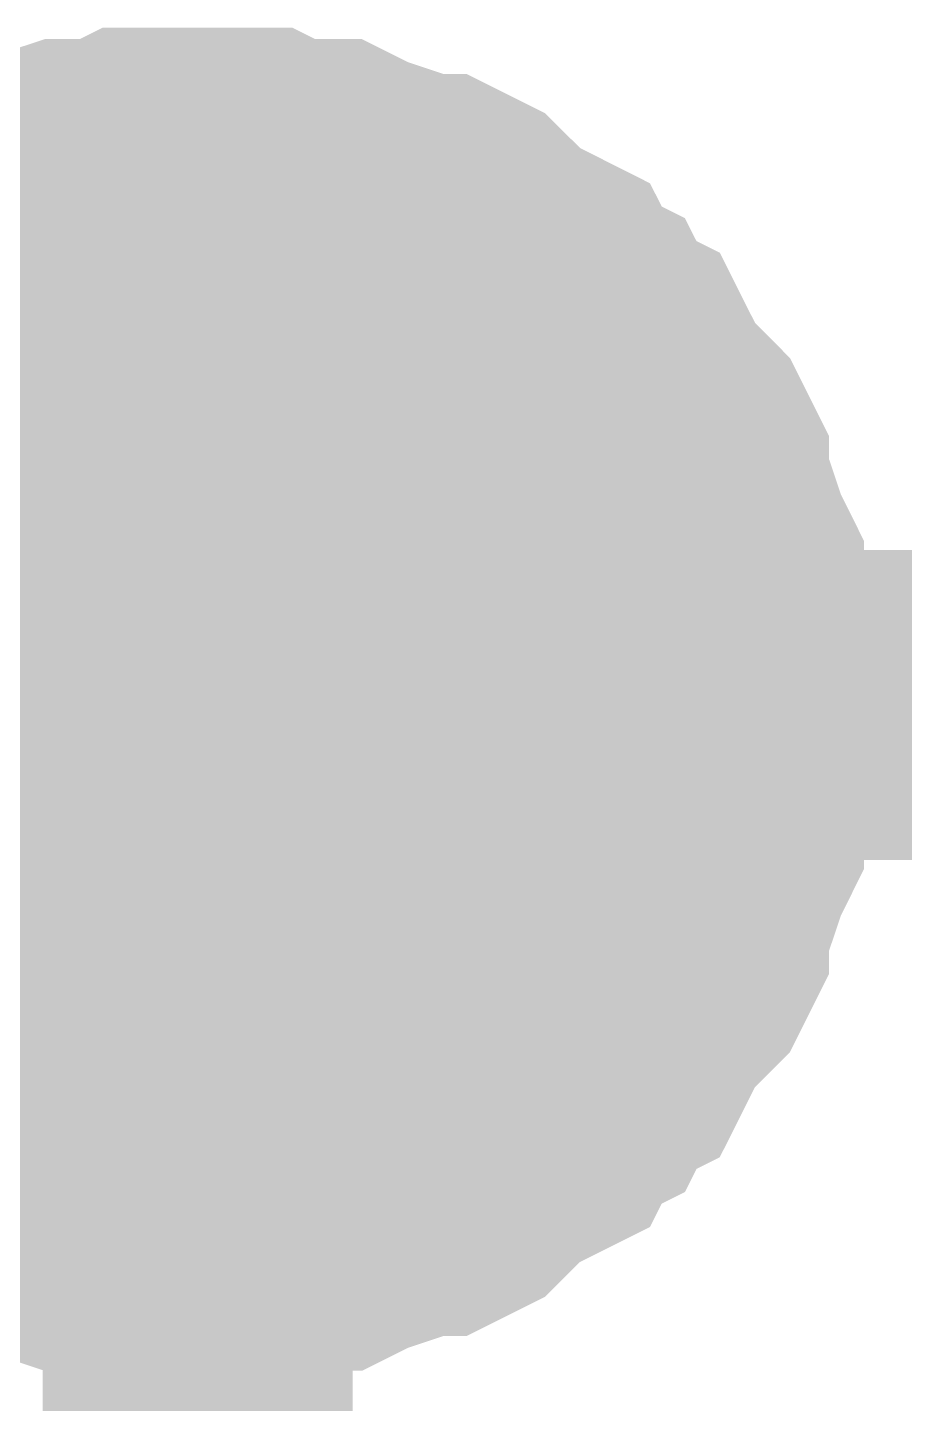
# Model space of a CAD drawing. Header units: inches. Extents: x 0 to 432, y 0 to 280.
# Drawn here: x 111.604 to 112.452, y 207.594 to 208.925 of the extents above; entities that cross this region are included whole.
import ezdxf

# ---------------------------------------------------------------- set-up
doc = ezdxf.new("R2010")
doc.units = ezdxf.units.IN
doc.layers.add('Sheet', color=255, linetype='Continuous')

msp = doc.modelspace()

# ---------------------------------------------------------------- linework, layer by layer
at = {"layer": 'Sheet'}
for points in [[(111.4428, 208.6628, 0.2997, 0.2997, 0), (111.4652, 208.6741, 0.2997, 0.2997, 0), (111.4765, 208.6853, 0.2997, 0.2997, 0), (111.4989, 208.7078, 0.2997, 0.2997, 0), (111.5214, 208.719, 0.2997, 0.2997, 0), (111.5438, 208.7302, 0.2997, 0.2997, 0), (111.5663, 208.7302, 0.2997, 0.2997, 0), (111.5888, 208.7414, 0.2997, 0.2997, 0), (111.6112, 208.7527, 0.2997, 0.2997, 0), (111.6449, 208.7639, 0.2997, 0.2997, 0), (111.6674, 208.7639, 0.2997, 0.2997, 0), (111.6898, 208.7639, 0.2997, 0.2997, 0), (111.7123, 208.7751, 0.2997, 0.2997, 0), (111.746, 208.7751, 0.2997, 0.2997, 0), (111.7685, 208.7751, 0.2997, 0.2997, 0)], [(111.4428, 208.6628, 0.2997, 0.2997, 0), (111.4652, 208.6741, 0.2997, 0.2997, 0), (111.4765, 208.6853, 0.2997, 0.2997, 0), (111.4989, 208.7078, 0.2997, 0.2997, 0), (111.5214, 208.719, 0.2997, 0.2997, 0), (111.5438, 208.7302, 0.2997, 0.2997, 0), (111.5663, 208.7302, 0.2997, 0.2997, 0), (111.5888, 208.7414, 0.2997, 0.2997, 0), (111.6112, 208.7527, 0.2997, 0.2997, 0), (111.6449, 208.7639, 0.2997, 0.2997, 0), (111.6674, 208.7639, 0.2997, 0.2997, 0), (111.6898, 208.7639, 0.2997, 0.2997, 0), (111.7123, 208.7751, 0.2997, 0.2997, 0), (111.746, 208.7751, 0.2997, 0.2997, 0), (111.7685, 208.7751, 0.2997, 0.2997, 0)], [(111.4428, 208.6628, 0.2997, 0.2997, 0), (111.4652, 208.6741, 0.2997, 0.2997, 0), (111.4765, 208.6853, 0.2997, 0.2997, 0), (111.4989, 208.7078, 0.2997, 0.2997, 0), (111.5214, 208.719, 0.2997, 0.2997, 0), (111.5438, 208.7302, 0.2997, 0.2997, 0), (111.5663, 208.7302, 0.2997, 0.2997, 0), (111.5888, 208.7414, 0.2997, 0.2997, 0), (111.6112, 208.7527, 0.2997, 0.2997, 0), (111.6449, 208.7639, 0.2997, 0.2997, 0), (111.6674, 208.7639, 0.2997, 0.2997, 0), (111.6898, 208.7639, 0.2997, 0.2997, 0), (111.7123, 208.7751, 0.2997, 0.2997, 0), (111.746, 208.7751, 0.2997, 0.2997, 0), (111.7685, 208.7751, 0.2997, 0.2997, 0)], [(111.4428, 208.6628, 0.2997, 0.2997, 0), (111.4652, 208.6741, 0.2997, 0.2997, 0), (111.4765, 208.6853, 0.2997, 0.2997, 0), (111.4989, 208.7078, 0.2997, 0.2997, 0), (111.5214, 208.719, 0.2997, 0.2997, 0), (111.5438, 208.7302, 0.2997, 0.2997, 0), (111.5663, 208.7302, 0.2997, 0.2997, 0), (111.5888, 208.7414, 0.2997, 0.2997, 0), (111.6112, 208.7527, 0.2997, 0.2997, 0), (111.6449, 208.7639, 0.2997, 0.2997, 0), (111.6674, 208.7639, 0.2997, 0.2997, 0), (111.6898, 208.7639, 0.2997, 0.2997, 0), (111.7123, 208.7751, 0.2997, 0.2997, 0), (111.746, 208.7751, 0.2997, 0.2997, 0), (111.7685, 208.7751, 0.2997, 0.2997, 0)], [(111.7685, 208.7751, 0.2997, 0.2997, 0), (111.7685, 208.7751, 0.2997, 0.2997, 0)], [(111.7685, 208.7751, 0.2997, 0.2997, 0), (111.7909, 208.7751, 0.2997, 0.2997, 0), (111.8246, 208.7751, 0.2997, 0.2997, 0), (111.8471, 208.7639, 0.2997, 0.2997, 0), (111.8695, 208.7639, 0.2997, 0.2997, 0), (111.892, 208.7639, 0.2997, 0.2997, 0), (111.9145, 208.7527, 0.2997, 0.2997, 0), (111.9481, 208.7414, 0.2997, 0.2997, 0), (111.9706, 208.7302, 0.2997, 0.2997, 0), (111.9931, 208.7302, 0.2997, 0.2997, 0), (112.0155, 208.719, 0.2997, 0.2997, 0), (112.0268, 208.7078, 0.2997, 0.2997, 0), (112.0492, 208.6853, 0.2997, 0.2997, 0), (112.0717, 208.6741, 0.2997, 0.2997, 0), (112.0941, 208.6628, 0.2997, 0.2997, 0), (112.1054, 208.6404, 0.2997, 0.2997, 0), (112.1278, 208.6291, 0.2997, 0.2997, 0), (112.1391, 208.6067, 0.2997, 0.2997, 0), (112.1615, 208.5955, 0.2997, 0.2997, 0), (112.1728, 208.573, 0.2997, 0.2997, 0), (112.184, 208.5505, 0.2997, 0.2997, 0), (112.2065, 208.5281, 0.2997, 0.2997, 0), (112.2177, 208.5168, 0.2997, 0.2997, 0), (112.2289, 208.4944, 0.2997, 0.2997, 0), (112.2289, 208.4719, 0.2997, 0.2997, 0), (112.2401, 208.4495, 0.2997, 0.2997, 0), (112.2514, 208.4158, 0.2997, 0.2997, 0), (112.2626, 208.3933, 0.2997, 0.2997, 0), (112.2626, 208.3709, 0.2997, 0.2997, 0), (112.2626, 208.3484, 0.2997, 0.2997, 0), (112.2738, 208.3259, 0.2997, 0.2997, 0), (112.2738, 208.2923, 0.2997, 0.2997, 0), (112.2738, 208.2698, 0.2997, 0.2997, 0)], [(111.7685, 208.7751, 0.2997, 0.2997, 0), (111.7685, 208.7751, 0.2997, 0.2997, 0)], [(111.7685, 208.7751, 0.2997, 0.2997, 0), (111.7909, 208.7751, 0.2997, 0.2997, 0), (111.8246, 208.7751, 0.2997, 0.2997, 0), (111.8471, 208.7639, 0.2997, 0.2997, 0), (111.8695, 208.7639, 0.2997, 0.2997, 0), (111.892, 208.7639, 0.2997, 0.2997, 0), (111.9145, 208.7527, 0.2997, 0.2997, 0), (111.9481, 208.7414, 0.2997, 0.2997, 0), (111.9706, 208.7302, 0.2997, 0.2997, 0), (111.9931, 208.7302, 0.2997, 0.2997, 0), (112.0155, 208.719, 0.2997, 0.2997, 0), (112.0268, 208.7078, 0.2997, 0.2997, 0), (112.0492, 208.6853, 0.2997, 0.2997, 0), (112.0717, 208.6741, 0.2997, 0.2997, 0), (112.0941, 208.6628, 0.2997, 0.2997, 0), (112.1054, 208.6404, 0.2997, 0.2997, 0), (112.1278, 208.6291, 0.2997, 0.2997, 0), (112.1391, 208.6067, 0.2997, 0.2997, 0), (112.1615, 208.5955, 0.2997, 0.2997, 0), (112.1728, 208.573, 0.2997, 0.2997, 0), (112.184, 208.5505, 0.2997, 0.2997, 0), (112.2065, 208.5281, 0.2997, 0.2997, 0), (112.2177, 208.5168, 0.2997, 0.2997, 0), (112.2289, 208.4944, 0.2997, 0.2997, 0), (112.2289, 208.4719, 0.2997, 0.2997, 0), (112.2401, 208.4495, 0.2997, 0.2997, 0), (112.2514, 208.4158, 0.2997, 0.2997, 0), (112.2626, 208.3933, 0.2997, 0.2997, 0), (112.2626, 208.3709, 0.2997, 0.2997, 0), (112.2626, 208.3484, 0.2997, 0.2997, 0), (112.2738, 208.3259, 0.2997, 0.2997, 0), (112.2738, 208.2923, 0.2997, 0.2997, 0), (112.2738, 208.2698, 0.2997, 0.2997, 0)], [(111.7685, 208.7751, 0.2997, 0.2997, 0), (111.7685, 208.7751, 0.2997, 0.2997, 0)], [(111.7685, 208.7751, 0.2997, 0.2997, 0), (111.7909, 208.7751, 0.2997, 0.2997, 0), (111.8246, 208.7751, 0.2997, 0.2997, 0), (111.8471, 208.7639, 0.2997, 0.2997, 0), (111.8695, 208.7639, 0.2997, 0.2997, 0), (111.892, 208.7639, 0.2997, 0.2997, 0), (111.9145, 208.7527, 0.2997, 0.2997, 0), (111.9481, 208.7414, 0.2997, 0.2997, 0), (111.9706, 208.7302, 0.2997, 0.2997, 0), (111.9931, 208.7302, 0.2997, 0.2997, 0), (112.0155, 208.719, 0.2997, 0.2997, 0), (112.0268, 208.7078, 0.2997, 0.2997, 0), (112.0492, 208.6853, 0.2997, 0.2997, 0), (112.0717, 208.6741, 0.2997, 0.2997, 0), (112.0941, 208.6628, 0.2997, 0.2997, 0), (112.1054, 208.6404, 0.2997, 0.2997, 0), (112.1278, 208.6291, 0.2997, 0.2997, 0), (112.1391, 208.6067, 0.2997, 0.2997, 0), (112.1615, 208.5955, 0.2997, 0.2997, 0), (112.1728, 208.573, 0.2997, 0.2997, 0), (112.184, 208.5505, 0.2997, 0.2997, 0), (112.2065, 208.5281, 0.2997, 0.2997, 0), (112.2177, 208.5168, 0.2997, 0.2997, 0), (112.2289, 208.4944, 0.2997, 0.2997, 0), (112.2289, 208.4719, 0.2997, 0.2997, 0), (112.2401, 208.4495, 0.2997, 0.2997, 0), (112.2514, 208.4158, 0.2997, 0.2997, 0), (112.2626, 208.3933, 0.2997, 0.2997, 0), (112.2626, 208.3709, 0.2997, 0.2997, 0), (112.2626, 208.3484, 0.2997, 0.2997, 0), (112.2738, 208.3259, 0.2997, 0.2997, 0), (112.2738, 208.2923, 0.2997, 0.2997, 0), (112.2738, 208.2698, 0.2997, 0.2997, 0)], [(111.7685, 208.7751, 0.2997, 0.2997, 0), (111.7685, 208.7751, 0.2997, 0.2997, 0)], [(111.7685, 208.7751, 0.2997, 0.2997, 0), (111.7909, 208.7751, 0.2997, 0.2997, 0), (111.8246, 208.7751, 0.2997, 0.2997, 0), (111.8471, 208.7639, 0.2997, 0.2997, 0), (111.8695, 208.7639, 0.2997, 0.2997, 0), (111.892, 208.7639, 0.2997, 0.2997, 0), (111.9145, 208.7527, 0.2997, 0.2997, 0), (111.9481, 208.7414, 0.2997, 0.2997, 0), (111.9706, 208.7302, 0.2997, 0.2997, 0), (111.9931, 208.7302, 0.2997, 0.2997, 0), (112.0155, 208.719, 0.2997, 0.2997, 0), (112.0268, 208.7078, 0.2997, 0.2997, 0), (112.0492, 208.6853, 0.2997, 0.2997, 0), (112.0717, 208.6741, 0.2997, 0.2997, 0), (112.0941, 208.6628, 0.2997, 0.2997, 0), (112.1054, 208.6404, 0.2997, 0.2997, 0), (112.1278, 208.6291, 0.2997, 0.2997, 0), (112.1391, 208.6067, 0.2997, 0.2997, 0), (112.1615, 208.5955, 0.2997, 0.2997, 0), (112.1728, 208.573, 0.2997, 0.2997, 0), (112.184, 208.5505, 0.2997, 0.2997, 0), (112.2065, 208.5281, 0.2997, 0.2997, 0), (112.2177, 208.5168, 0.2997, 0.2997, 0), (112.2289, 208.4944, 0.2997, 0.2997, 0), (112.2289, 208.4719, 0.2997, 0.2997, 0), (112.2401, 208.4495, 0.2997, 0.2997, 0), (112.2514, 208.4158, 0.2997, 0.2997, 0), (112.2626, 208.3933, 0.2997, 0.2997, 0), (112.2626, 208.3709, 0.2997, 0.2997, 0), (112.2626, 208.3484, 0.2997, 0.2997, 0), (112.2738, 208.3259, 0.2997, 0.2997, 0), (112.2738, 208.2923, 0.2997, 0.2997, 0), (112.2738, 208.2698, 0.2997, 0.2997, 0)], [(111.5438, 208.7302, 0.0991, 0.0991, 0), (111.5663, 208.7302, 0.0991, 0.0991, 0), (111.5888, 208.7414, 0.0991, 0.0991, 0), (111.6112, 208.7527, 0.0991, 0.0991, 0), (111.6449, 208.7639, 0.0991, 0.0991, 0), (111.6674, 208.7639, 0.0991, 0.0991, 0), (111.6898, 208.7639, 0.0991, 0.0991, 0), (111.7123, 208.7751, 0.0991, 0.0991, 0), (111.746, 208.7751, 0.0991, 0.0991, 0), (111.7685, 208.7751, 0.0991, 0.0991, 0)], [(111.5438, 208.7302, 0.0991, 0.0991, 0), (111.5663, 208.7302, 0.0991, 0.0991, 0), (111.5888, 208.7414, 0.0991, 0.0991, 0), (111.6112, 208.7527, 0.0991, 0.0991, 0), (111.6449, 208.7639, 0.0991, 0.0991, 0), (111.6674, 208.7639, 0.0991, 0.0991, 0), (111.6898, 208.7639, 0.0991, 0.0991, 0), (111.7123, 208.7751, 0.0991, 0.0991, 0), (111.746, 208.7751, 0.0991, 0.0991, 0), (111.7685, 208.7751, 0.0991, 0.0991, 0)], [(111.5438, 208.7302, 0.0991, 0.0991, 0), (111.5663, 208.7302, 0.0991, 0.0991, 0), (111.5888, 208.7414, 0.0991, 0.0991, 0), (111.6112, 208.7527, 0.0991, 0.0991, 0), (111.6449, 208.7639, 0.0991, 0.0991, 0), (111.6674, 208.7639, 0.0991, 0.0991, 0), (111.6898, 208.7639, 0.0991, 0.0991, 0), (111.7123, 208.7751, 0.0991, 0.0991, 0), (111.746, 208.7751, 0.0991, 0.0991, 0), (111.7685, 208.7751, 0.0991, 0.0991, 0)], [(111.5438, 208.7302, 0.0991, 0.0991, 0), (111.5663, 208.7302, 0.0991, 0.0991, 0), (111.5888, 208.7414, 0.0991, 0.0991, 0), (111.6112, 208.7527, 0.0991, 0.0991, 0), (111.6449, 208.7639, 0.0991, 0.0991, 0), (111.6674, 208.7639, 0.0991, 0.0991, 0), (111.6898, 208.7639, 0.0991, 0.0991, 0), (111.7123, 208.7751, 0.0991, 0.0991, 0), (111.746, 208.7751, 0.0991, 0.0991, 0), (111.7685, 208.7751, 0.0991, 0.0991, 0)], [(111.7685, 208.7751, 0.0991, 0.0991, 0), (111.7685, 208.7751, 0.0991, 0.0991, 0)], [(111.7685, 208.7751, 0.0991, 0.0991, 0), (111.7909, 208.7751, 0.0991, 0.0991, 0), (111.8246, 208.7751, 0.0991, 0.0991, 0), (111.8471, 208.7639, 0.0991, 0.0991, 0), (111.8695, 208.7639, 0.0991, 0.0991, 0), (111.892, 208.7639, 0.0991, 0.0991, 0), (111.9145, 208.7527, 0.0991, 0.0991, 0), (111.9481, 208.7414, 0.0991, 0.0991, 0), (111.9706, 208.7302, 0.0991, 0.0991, 0), (111.9931, 208.7302, 0.0991, 0.0991, 0), (112.0155, 208.719, 0.0991, 0.0991, 0), (112.0268, 208.7078, 0.0991, 0.0991, 0), (112.0492, 208.6853, 0.0991, 0.0991, 0), (112.0717, 208.6741, 0.0991, 0.0991, 0), (112.0941, 208.6628, 0.0991, 0.0991, 0), (112.1054, 208.6404, 0.0991, 0.0991, 0), (112.1278, 208.6291, 0.0991, 0.0991, 0), (112.1391, 208.6067, 0.0991, 0.0991, 0), (112.1615, 208.5955, 0.0991, 0.0991, 0), (112.1728, 208.573, 0.0991, 0.0991, 0), (112.184, 208.5505, 0.0991, 0.0991, 0), (112.2065, 208.5281, 0.0991, 0.0991, 0), (112.2177, 208.5168, 0.0991, 0.0991, 0), (112.2289, 208.4944, 0.0991, 0.0991, 0), (112.2289, 208.4719, 0.0991, 0.0991, 0), (112.2401, 208.4495, 0.0991, 0.0991, 0), (112.2514, 208.4158, 0.0991, 0.0991, 0), (112.2626, 208.3933, 0.0991, 0.0991, 0), (112.2626, 208.3709, 0.0991, 0.0991, 0), (112.2626, 208.3484, 0.0991, 0.0991, 0), (112.2738, 208.3259, 0.0991, 0.0991, 0), (112.2738, 208.2923, 0.0991, 0.0991, 0), (112.2738, 208.2698, 0.0991, 0.0991, 0)], [(111.7685, 208.7751, 0.0991, 0.0991, 0), (111.7685, 208.7751, 0.0991, 0.0991, 0)], [(111.7685, 208.7751, 0.0991, 0.0991, 0), (111.7909, 208.7751, 0.0991, 0.0991, 0), (111.8246, 208.7751, 0.0991, 0.0991, 0), (111.8471, 208.7639, 0.0991, 0.0991, 0), (111.8695, 208.7639, 0.0991, 0.0991, 0), (111.892, 208.7639, 0.0991, 0.0991, 0), (111.9145, 208.7527, 0.0991, 0.0991, 0), (111.9481, 208.7414, 0.0991, 0.0991, 0), (111.9706, 208.7302, 0.0991, 0.0991, 0), (111.9931, 208.7302, 0.0991, 0.0991, 0), (112.0155, 208.719, 0.0991, 0.0991, 0), (112.0268, 208.7078, 0.0991, 0.0991, 0), (112.0492, 208.6853, 0.0991, 0.0991, 0), (112.0717, 208.6741, 0.0991, 0.0991, 0), (112.0941, 208.6628, 0.0991, 0.0991, 0), (112.1054, 208.6404, 0.0991, 0.0991, 0), (112.1278, 208.6291, 0.0991, 0.0991, 0), (112.1391, 208.6067, 0.0991, 0.0991, 0), (112.1615, 208.5955, 0.0991, 0.0991, 0), (112.1728, 208.573, 0.0991, 0.0991, 0), (112.184, 208.5505, 0.0991, 0.0991, 0), (112.2065, 208.5281, 0.0991, 0.0991, 0), (112.2177, 208.5168, 0.0991, 0.0991, 0), (112.2289, 208.4944, 0.0991, 0.0991, 0), (112.2289, 208.4719, 0.0991, 0.0991, 0), (112.2401, 208.4495, 0.0991, 0.0991, 0), (112.2514, 208.4158, 0.0991, 0.0991, 0), (112.2626, 208.3933, 0.0991, 0.0991, 0), (112.2626, 208.3709, 0.0991, 0.0991, 0), (112.2626, 208.3484, 0.0991, 0.0991, 0), (112.2738, 208.3259, 0.0991, 0.0991, 0), (112.2738, 208.2923, 0.0991, 0.0991, 0), (112.2738, 208.2698, 0.0991, 0.0991, 0)], [(111.7685, 208.7751, 0.0991, 0.0991, 0), (111.7685, 208.7751, 0.0991, 0.0991, 0)], [(111.7685, 208.7751, 0.0991, 0.0991, 0), (111.7909, 208.7751, 0.0991, 0.0991, 0), (111.8246, 208.7751, 0.0991, 0.0991, 0), (111.8471, 208.7639, 0.0991, 0.0991, 0), (111.8695, 208.7639, 0.0991, 0.0991, 0), (111.892, 208.7639, 0.0991, 0.0991, 0), (111.9145, 208.7527, 0.0991, 0.0991, 0), (111.9481, 208.7414, 0.0991, 0.0991, 0), (111.9706, 208.7302, 0.0991, 0.0991, 0), (111.9931, 208.7302, 0.0991, 0.0991, 0), (112.0155, 208.719, 0.0991, 0.0991, 0), (112.0268, 208.7078, 0.0991, 0.0991, 0), (112.0492, 208.6853, 0.0991, 0.0991, 0), (112.0717, 208.6741, 0.0991, 0.0991, 0), (112.0941, 208.6628, 0.0991, 0.0991, 0), (112.1054, 208.6404, 0.0991, 0.0991, 0), (112.1278, 208.6291, 0.0991, 0.0991, 0), (112.1391, 208.6067, 0.0991, 0.0991, 0), (112.1615, 208.5955, 0.0991, 0.0991, 0), (112.1728, 208.573, 0.0991, 0.0991, 0), (112.184, 208.5505, 0.0991, 0.0991, 0), (112.2065, 208.5281, 0.0991, 0.0991, 0), (112.2177, 208.5168, 0.0991, 0.0991, 0), (112.2289, 208.4944, 0.0991, 0.0991, 0), (112.2289, 208.4719, 0.0991, 0.0991, 0), (112.2401, 208.4495, 0.0991, 0.0991, 0), (112.2514, 208.4158, 0.0991, 0.0991, 0), (112.2626, 208.3933, 0.0991, 0.0991, 0), (112.2626, 208.3709, 0.0991, 0.0991, 0), (112.2626, 208.3484, 0.0991, 0.0991, 0), (112.2738, 208.3259, 0.0991, 0.0991, 0), (112.2738, 208.2923, 0.0991, 0.0991, 0), (112.2738, 208.2698, 0.0991, 0.0991, 0)], [(111.7685, 208.7751, 0.0991, 0.0991, 0), (111.7685, 208.7751, 0.0991, 0.0991, 0)], [(111.7685, 208.7751, 0.0991, 0.0991, 0), (111.7909, 208.7751, 0.0991, 0.0991, 0), (111.8246, 208.7751, 0.0991, 0.0991, 0), (111.8471, 208.7639, 0.0991, 0.0991, 0), (111.8695, 208.7639, 0.0991, 0.0991, 0), (111.892, 208.7639, 0.0991, 0.0991, 0), (111.9145, 208.7527, 0.0991, 0.0991, 0), (111.9481, 208.7414, 0.0991, 0.0991, 0), (111.9706, 208.7302, 0.0991, 0.0991, 0), (111.9931, 208.7302, 0.0991, 0.0991, 0), (112.0155, 208.719, 0.0991, 0.0991, 0), (112.0268, 208.7078, 0.0991, 0.0991, 0), (112.0492, 208.6853, 0.0991, 0.0991, 0), (112.0717, 208.6741, 0.0991, 0.0991, 0), (112.0941, 208.6628, 0.0991, 0.0991, 0), (112.1054, 208.6404, 0.0991, 0.0991, 0), (112.1278, 208.6291, 0.0991, 0.0991, 0), (112.1391, 208.6067, 0.0991, 0.0991, 0), (112.1615, 208.5955, 0.0991, 0.0991, 0), (112.1728, 208.573, 0.0991, 0.0991, 0), (112.184, 208.5505, 0.0991, 0.0991, 0), (112.2065, 208.5281, 0.0991, 0.0991, 0), (112.2177, 208.5168, 0.0991, 0.0991, 0), (112.2289, 208.4944, 0.0991, 0.0991, 0), (112.2289, 208.4719, 0.0991, 0.0991, 0), (112.2401, 208.4495, 0.0991, 0.0991, 0), (112.2514, 208.4158, 0.0991, 0.0991, 0), (112.2626, 208.3933, 0.0991, 0.0991, 0), (112.2626, 208.3709, 0.0991, 0.0991, 0), (112.2626, 208.3484, 0.0991, 0.0991, 0), (112.2738, 208.3259, 0.0991, 0.0991, 0), (112.2738, 208.2923, 0.0991, 0.0991, 0), (112.2738, 208.2698, 0.0991, 0.0991, 0)], [(96.5283, 208.2698, 0.2997, 0.2997, 0), (111.7685, 208.2698, 0.2997, 0.2997, 0), (154.9507, 208.2698, 0.2997, 0.2997, 0), (167.6415, 208.2698, 0.2997, 0.2997, 0), (248.9296, 208.2698, 0.2997, 0.2997, 0), (297.1882, 208.2698, 0.2997, 0.2997, 0), (297.1882, 193.0308, 0.2997, 0.2997, 0)], [(111.7685, 175.2539, 0.2997, 0.2997, 0), (111.7685, 208.2698, 0.2997, 0.2997, 0)], [(112.2738, 208.2698, 0.2997, 0.2997, 0), (112.2738, 208.2473, 0.2997, 0.2997, 0), (112.2738, 208.2136, 0.2997, 0.2997, 0), (112.2626, 208.1912, 0.2997, 0.2997, 0), (112.2626, 208.1687, 0.2997, 0.2997, 0), (112.2626, 208.1463, 0.2997, 0.2997, 0), (112.2514, 208.1238, 0.2997, 0.2997, 0), (112.2401, 208.0901, 0.2997, 0.2997, 0), (112.2289, 208.0677, 0.2997, 0.2997, 0), (112.2289, 208.0452, 0.2997, 0.2997, 0), (112.2177, 208.0227, 0.2997, 0.2997, 0), (112.2065, 208.0115, 0.2997, 0.2997, 0), (112.184, 207.989, 0.2997, 0.2997, 0), (112.1728, 207.9666, 0.2997, 0.2997, 0), (112.1615, 207.9441, 0.2997, 0.2997, 0), (112.1391, 207.9329, 0.2997, 0.2997, 0), (112.1278, 207.9104, 0.2997, 0.2997, 0), (112.1054, 207.8992, 0.2997, 0.2997, 0), (112.0941, 207.8767, 0.2997, 0.2997, 0), (112.0717, 207.8655, 0.2997, 0.2997, 0), (112.0492, 207.8543, 0.2997, 0.2997, 0), (112.0268, 207.8318, 0.2997, 0.2997, 0), (112.0155, 207.8206, 0.2997, 0.2997, 0), (111.9931, 207.8094, 0.2997, 0.2997, 0), (111.9706, 207.8094, 0.2997, 0.2997, 0), (111.9481, 207.7981, 0.2997, 0.2997, 0), (111.9145, 207.7869, 0.2997, 0.2997, 0), (111.892, 207.7757, 0.2997, 0.2997, 0), (111.8695, 207.7757, 0.2997, 0.2997, 0), (111.8471, 207.7757, 0.2997, 0.2997, 0), (111.8246, 207.7644, 0.2997, 0.2997, 0), (111.7909, 207.7644, 0.2997, 0.2997, 0), (111.7685, 207.7644, 0.2997, 0.2997, 0)], [(112.2738, 208.2698, 0.2997, 0.2997, 0), (112.2738, 208.2473, 0.2997, 0.2997, 0), (112.2738, 208.2136, 0.2997, 0.2997, 0), (112.2626, 208.1912, 0.2997, 0.2997, 0), (112.2626, 208.1687, 0.2997, 0.2997, 0), (112.2626, 208.1463, 0.2997, 0.2997, 0), (112.2514, 208.1238, 0.2997, 0.2997, 0), (112.2401, 208.0901, 0.2997, 0.2997, 0), (112.2289, 208.0677, 0.2997, 0.2997, 0), (112.2289, 208.0452, 0.2997, 0.2997, 0), (112.2177, 208.0227, 0.2997, 0.2997, 0), (112.2065, 208.0115, 0.2997, 0.2997, 0), (112.184, 207.989, 0.2997, 0.2997, 0), (112.1728, 207.9666, 0.2997, 0.2997, 0), (112.1615, 207.9441, 0.2997, 0.2997, 0), (112.1391, 207.9329, 0.2997, 0.2997, 0), (112.1278, 207.9104, 0.2997, 0.2997, 0), (112.1054, 207.8992, 0.2997, 0.2997, 0), (112.0941, 207.8767, 0.2997, 0.2997, 0), (112.0717, 207.8655, 0.2997, 0.2997, 0), (112.0492, 207.8543, 0.2997, 0.2997, 0), (112.0268, 207.8318, 0.2997, 0.2997, 0), (112.0155, 207.8206, 0.2997, 0.2997, 0), (111.9931, 207.8094, 0.2997, 0.2997, 0), (111.9706, 207.8094, 0.2997, 0.2997, 0), (111.9481, 207.7981, 0.2997, 0.2997, 0), (111.9145, 207.7869, 0.2997, 0.2997, 0), (111.892, 207.7757, 0.2997, 0.2997, 0), (111.8695, 207.7757, 0.2997, 0.2997, 0), (111.8471, 207.7757, 0.2997, 0.2997, 0), (111.8246, 207.7644, 0.2997, 0.2997, 0), (111.7909, 207.7644, 0.2997, 0.2997, 0), (111.7685, 207.7644, 0.2997, 0.2997, 0)], [(112.2738, 208.2698, 0.2997, 0.2997, 0), (112.2738, 208.2473, 0.2997, 0.2997, 0), (112.2738, 208.2136, 0.2997, 0.2997, 0), (112.2626, 208.1912, 0.2997, 0.2997, 0), (112.2626, 208.1687, 0.2997, 0.2997, 0), (112.2626, 208.1463, 0.2997, 0.2997, 0), (112.2514, 208.1238, 0.2997, 0.2997, 0), (112.2401, 208.0901, 0.2997, 0.2997, 0), (112.2289, 208.0677, 0.2997, 0.2997, 0), (112.2289, 208.0452, 0.2997, 0.2997, 0), (112.2177, 208.0227, 0.2997, 0.2997, 0), (112.2065, 208.0115, 0.2997, 0.2997, 0), (112.184, 207.989, 0.2997, 0.2997, 0), (112.1728, 207.9666, 0.2997, 0.2997, 0), (112.1615, 207.9441, 0.2997, 0.2997, 0), (112.1391, 207.9329, 0.2997, 0.2997, 0), (112.1278, 207.9104, 0.2997, 0.2997, 0), (112.1054, 207.8992, 0.2997, 0.2997, 0), (112.0941, 207.8767, 0.2997, 0.2997, 0), (112.0717, 207.8655, 0.2997, 0.2997, 0), (112.0492, 207.8543, 0.2997, 0.2997, 0), (112.0268, 207.8318, 0.2997, 0.2997, 0), (112.0155, 207.8206, 0.2997, 0.2997, 0), (111.9931, 207.8094, 0.2997, 0.2997, 0), (111.9706, 207.8094, 0.2997, 0.2997, 0), (111.9481, 207.7981, 0.2997, 0.2997, 0), (111.9145, 207.7869, 0.2997, 0.2997, 0), (111.892, 207.7757, 0.2997, 0.2997, 0), (111.8695, 207.7757, 0.2997, 0.2997, 0), (111.8471, 207.7757, 0.2997, 0.2997, 0), (111.8246, 207.7644, 0.2997, 0.2997, 0), (111.7909, 207.7644, 0.2997, 0.2997, 0), (111.7685, 207.7644, 0.2997, 0.2997, 0)], [(112.2738, 208.2698, 0.2997, 0.2997, 0), (112.2738, 208.2473, 0.2997, 0.2997, 0), (112.2738, 208.2136, 0.2997, 0.2997, 0), (112.2626, 208.1912, 0.2997, 0.2997, 0), (112.2626, 208.1687, 0.2997, 0.2997, 0), (112.2626, 208.1463, 0.2997, 0.2997, 0), (112.2514, 208.1238, 0.2997, 0.2997, 0), (112.2401, 208.0901, 0.2997, 0.2997, 0), (112.2289, 208.0677, 0.2997, 0.2997, 0), (112.2289, 208.0452, 0.2997, 0.2997, 0), (112.2177, 208.0227, 0.2997, 0.2997, 0), (112.2065, 208.0115, 0.2997, 0.2997, 0), (112.184, 207.989, 0.2997, 0.2997, 0), (112.1728, 207.9666, 0.2997, 0.2997, 0), (112.1615, 207.9441, 0.2997, 0.2997, 0), (112.1391, 207.9329, 0.2997, 0.2997, 0), (112.1278, 207.9104, 0.2997, 0.2997, 0), (112.1054, 207.8992, 0.2997, 0.2997, 0), (112.0941, 207.8767, 0.2997, 0.2997, 0), (112.0717, 207.8655, 0.2997, 0.2997, 0), (112.0492, 207.8543, 0.2997, 0.2997, 0), (112.0268, 207.8318, 0.2997, 0.2997, 0), (112.0155, 207.8206, 0.2997, 0.2997, 0), (111.9931, 207.8094, 0.2997, 0.2997, 0), (111.9706, 207.8094, 0.2997, 0.2997, 0), (111.9481, 207.7981, 0.2997, 0.2997, 0), (111.9145, 207.7869, 0.2997, 0.2997, 0), (111.892, 207.7757, 0.2997, 0.2997, 0), (111.8695, 207.7757, 0.2997, 0.2997, 0), (111.8471, 207.7757, 0.2997, 0.2997, 0), (111.8246, 207.7644, 0.2997, 0.2997, 0), (111.7909, 207.7644, 0.2997, 0.2997, 0), (111.7685, 207.7644, 0.2997, 0.2997, 0)], [(112.2738, 208.2698, 0.2997, 0.2997, 0), (112.2738, 208.2698, 0.2997, 0.2997, 0), (112.2738, 208.2698, 0.2997, 0.2997, 0), (112.2738, 208.2698, 0.2997, 0.2997, 0), (112.2738, 208.2698, 0.2997, 0.2997, 0), (112.2738, 208.2698, 0.2997, 0.2997, 0), (112.2738, 208.2698, 0.2997, 0.2997, 0), (112.2738, 208.2698, 0.2997, 0.2997, 0), (112.2738, 208.2698, 0.2997, 0.2997, 0), (112.2738, 208.2698, 0.2997, 0.2997, 0), (112.2738, 208.2698, 0.2997, 0.2997, 0), (112.2738, 208.2698, 0.2997, 0.2997, 0), (112.2738, 208.2698, 0.2997, 0.2997, 0), (112.2738, 208.2698, 0.2997, 0.2997, 0), (112.2738, 208.2698, 0.2997, 0.2997, 0), (112.2738, 208.2698, 0.2997, 0.2997, 0), (112.2738, 208.2698, 0.2997, 0.2997, 0), (112.2738, 208.2698, 0.2997, 0.2997, 0), (112.2738, 208.2698, 0.2997, 0.2997, 0), (112.2738, 208.2698, 0.2997, 0.2997, 0), (112.2738, 208.2698, 0.2997, 0.2997, 0), (112.2738, 208.2698, 0.2997, 0.2997, 0), (112.2738, 208.2698, 0.2997, 0.2997, 0), (112.2738, 208.2698, 0.2997, 0.2997, 0), (112.2738, 208.2698, 0.2997, 0.2997, 0), (112.2738, 208.2698, 0.2997, 0.2997, 0), (112.2738, 208.2698, 0.2997, 0.2997, 0), (112.2738, 208.2698, 0.2997, 0.2997, 0), (112.2738, 208.2698, 0.2997, 0.2997, 0), (112.2738, 208.2698, 0.2997, 0.2997, 0), (112.2738, 208.2698, 0.2997, 0.2997, 0), (112.2738, 208.2698, 0.2997, 0.2997, 0), (112.2738, 208.2698, 0.2997, 0.2997, 0)], [(112.2738, 208.2698, 0.2997, 0.2997, 0), (112.2738, 208.2698, 0.2997, 0.2997, 0)], [(112.2738, 208.2698, 0.2997, 0.2997, 0), (112.2738, 208.2698, 0.2997, 0.2997, 0), (112.2738, 208.2698, 0.2997, 0.2997, 0), (112.2738, 208.2698, 0.2997, 0.2997, 0), (112.2738, 208.2698, 0.2997, 0.2997, 0), (112.2738, 208.2698, 0.2997, 0.2997, 0), (112.2738, 208.2698, 0.2997, 0.2997, 0), (112.2738, 208.2698, 0.2997, 0.2997, 0), (112.2738, 208.2698, 0.2997, 0.2997, 0), (112.2738, 208.2698, 0.2997, 0.2997, 0), (112.2738, 208.2698, 0.2997, 0.2997, 0), (112.2738, 208.2698, 0.2997, 0.2997, 0), (112.2738, 208.2698, 0.2997, 0.2997, 0), (112.2738, 208.2698, 0.2997, 0.2997, 0), (112.2738, 208.2698, 0.2997, 0.2997, 0), (112.2738, 208.2698, 0.2997, 0.2997, 0), (112.2738, 208.2698, 0.2997, 0.2997, 0), (112.2738, 208.2698, 0.2997, 0.2997, 0), (112.2738, 208.2698, 0.2997, 0.2997, 0), (112.2738, 208.2698, 0.2997, 0.2997, 0), (112.2738, 208.2698, 0.2997, 0.2997, 0), (112.2738, 208.2698, 0.2997, 0.2997, 0), (112.2738, 208.2698, 0.2997, 0.2997, 0), (112.2738, 208.2698, 0.2997, 0.2997, 0), (112.2738, 208.2698, 0.2997, 0.2997, 0), (112.2738, 208.2698, 0.2997, 0.2997, 0), (112.2738, 208.2698, 0.2997, 0.2997, 0), (112.2738, 208.2698, 0.2997, 0.2997, 0), (112.2738, 208.2698, 0.2997, 0.2997, 0), (112.2738, 208.2698, 0.2997, 0.2997, 0), (112.2738, 208.2698, 0.2997, 0.2997, 0), (112.2738, 208.2698, 0.2997, 0.2997, 0), (112.2738, 208.2698, 0.2997, 0.2997, 0)], [(112.2738, 208.2698, 0.2997, 0.2997, 0), (112.2738, 208.2698, 0.2997, 0.2997, 0)], [(112.2738, 208.2698, 0.2997, 0.2997, 0), (112.2738, 208.2698, 0.2997, 0.2997, 0), (112.2738, 208.2698, 0.2997, 0.2997, 0), (112.2738, 208.2698, 0.2997, 0.2997, 0), (112.2738, 208.2698, 0.2997, 0.2997, 0), (112.2738, 208.2698, 0.2997, 0.2997, 0), (112.2738, 208.2698, 0.2997, 0.2997, 0), (112.2738, 208.2698, 0.2997, 0.2997, 0), (112.2738, 208.2698, 0.2997, 0.2997, 0), (112.2738, 208.2698, 0.2997, 0.2997, 0), (112.2738, 208.2698, 0.2997, 0.2997, 0), (112.2738, 208.2698, 0.2997, 0.2997, 0), (112.2738, 208.2698, 0.2997, 0.2997, 0), (112.2738, 208.2698, 0.2997, 0.2997, 0), (112.2738, 208.2698, 0.2997, 0.2997, 0), (112.2738, 208.2698, 0.2997, 0.2997, 0), (112.2738, 208.2698, 0.2997, 0.2997, 0), (112.2738, 208.2698, 0.2997, 0.2997, 0), (112.2738, 208.2698, 0.2997, 0.2997, 0), (112.2738, 208.2698, 0.2997, 0.2997, 0), (112.2738, 208.2698, 0.2997, 0.2997, 0), (112.2738, 208.2698, 0.2997, 0.2997, 0), (112.2738, 208.2698, 0.2997, 0.2997, 0), (112.2738, 208.2698, 0.2997, 0.2997, 0), (112.2738, 208.2698, 0.2997, 0.2997, 0), (112.2738, 208.2698, 0.2997, 0.2997, 0), (112.2738, 208.2698, 0.2997, 0.2997, 0), (112.2738, 208.2698, 0.2997, 0.2997, 0), (112.2738, 208.2698, 0.2997, 0.2997, 0), (112.2738, 208.2698, 0.2997, 0.2997, 0), (112.2738, 208.2698, 0.2997, 0.2997, 0), (112.2738, 208.2698, 0.2997, 0.2997, 0), (112.2738, 208.2698, 0.2997, 0.2997, 0)], [(112.2738, 208.2698, 0.2997, 0.2997, 0), (112.2738, 208.2698, 0.2997, 0.2997, 0)], [(112.2738, 208.2698, 0.2997, 0.2997, 0), (112.2738, 208.2698, 0.2997, 0.2997, 0), (112.2738, 208.2698, 0.2997, 0.2997, 0), (112.2738, 208.2698, 0.2997, 0.2997, 0), (112.2738, 208.2698, 0.2997, 0.2997, 0), (112.2738, 208.2698, 0.2997, 0.2997, 0), (112.2738, 208.2698, 0.2997, 0.2997, 0), (112.2738, 208.2698, 0.2997, 0.2997, 0), (112.2738, 208.2698, 0.2997, 0.2997, 0), (112.2738, 208.2698, 0.2997, 0.2997, 0), (112.2738, 208.2698, 0.2997, 0.2997, 0), (112.2738, 208.2698, 0.2997, 0.2997, 0), (112.2738, 208.2698, 0.2997, 0.2997, 0), (112.2738, 208.2698, 0.2997, 0.2997, 0), (112.2738, 208.2698, 0.2997, 0.2997, 0), (112.2738, 208.2698, 0.2997, 0.2997, 0), (112.2738, 208.2698, 0.2997, 0.2997, 0), (112.2738, 208.2698, 0.2997, 0.2997, 0), (112.2738, 208.2698, 0.2997, 0.2997, 0), (112.2738, 208.2698, 0.2997, 0.2997, 0), (112.2738, 208.2698, 0.2997, 0.2997, 0), (112.2738, 208.2698, 0.2997, 0.2997, 0), (112.2738, 208.2698, 0.2997, 0.2997, 0), (112.2738, 208.2698, 0.2997, 0.2997, 0), (112.2738, 208.2698, 0.2997, 0.2997, 0), (112.2738, 208.2698, 0.2997, 0.2997, 0), (112.2738, 208.2698, 0.2997, 0.2997, 0), (112.2738, 208.2698, 0.2997, 0.2997, 0), (112.2738, 208.2698, 0.2997, 0.2997, 0), (112.2738, 208.2698, 0.2997, 0.2997, 0), (112.2738, 208.2698, 0.2997, 0.2997, 0), (112.2738, 208.2698, 0.2997, 0.2997, 0), (112.2738, 208.2698, 0.2997, 0.2997, 0)], [(112.2738, 208.2698, 0.2997, 0.2997, 0), (112.2738, 208.2698, 0.2997, 0.2997, 0)], [(112.2738, 208.2698, 0.0991, 0.0991, 0), (112.2738, 208.2473, 0.0991, 0.0991, 0), (112.2738, 208.2136, 0.0991, 0.0991, 0), (112.2626, 208.1912, 0.0991, 0.0991, 0), (112.2626, 208.1687, 0.0991, 0.0991, 0), (112.2626, 208.1463, 0.0991, 0.0991, 0), (112.2514, 208.1238, 0.0991, 0.0991, 0), (112.2401, 208.0901, 0.0991, 0.0991, 0), (112.2289, 208.0677, 0.0991, 0.0991, 0), (112.2289, 208.0452, 0.0991, 0.0991, 0), (112.2177, 208.0227, 0.0991, 0.0991, 0), (112.2065, 208.0115, 0.0991, 0.0991, 0), (112.184, 207.989, 0.0991, 0.0991, 0), (112.1728, 207.9666, 0.0991, 0.0991, 0), (112.1615, 207.9441, 0.0991, 0.0991, 0), (112.1391, 207.9329, 0.0991, 0.0991, 0), (112.1278, 207.9104, 0.0991, 0.0991, 0), (112.1054, 207.8992, 0.0991, 0.0991, 0), (112.0941, 207.8767, 0.0991, 0.0991, 0), (112.0717, 207.8655, 0.0991, 0.0991, 0), (112.0492, 207.8543, 0.0991, 0.0991, 0), (112.0268, 207.8318, 0.0991, 0.0991, 0), (112.0155, 207.8206, 0.0991, 0.0991, 0), (111.9931, 207.8094, 0.0991, 0.0991, 0), (111.9706, 207.8094, 0.0991, 0.0991, 0), (111.9481, 207.7981, 0.0991, 0.0991, 0), (111.9145, 207.7869, 0.0991, 0.0991, 0), (111.892, 207.7757, 0.0991, 0.0991, 0), (111.8695, 207.7757, 0.0991, 0.0991, 0), (111.8471, 207.7757, 0.0991, 0.0991, 0), (111.8246, 207.7644, 0.0991, 0.0991, 0), (111.7909, 207.7644, 0.0991, 0.0991, 0), (111.7685, 207.7644, 0.0991, 0.0991, 0)], [(112.2738, 208.2698, 0.0991, 0.0991, 0), (112.2738, 208.2473, 0.0991, 0.0991, 0), (112.2738, 208.2136, 0.0991, 0.0991, 0), (112.2626, 208.1912, 0.0991, 0.0991, 0), (112.2626, 208.1687, 0.0991, 0.0991, 0), (112.2626, 208.1463, 0.0991, 0.0991, 0), (112.2514, 208.1238, 0.0991, 0.0991, 0), (112.2401, 208.0901, 0.0991, 0.0991, 0), (112.2289, 208.0677, 0.0991, 0.0991, 0), (112.2289, 208.0452, 0.0991, 0.0991, 0), (112.2177, 208.0227, 0.0991, 0.0991, 0), (112.2065, 208.0115, 0.0991, 0.0991, 0), (112.184, 207.989, 0.0991, 0.0991, 0), (112.1728, 207.9666, 0.0991, 0.0991, 0), (112.1615, 207.9441, 0.0991, 0.0991, 0), (112.1391, 207.9329, 0.0991, 0.0991, 0), (112.1278, 207.9104, 0.0991, 0.0991, 0), (112.1054, 207.8992, 0.0991, 0.0991, 0), (112.0941, 207.8767, 0.0991, 0.0991, 0), (112.0717, 207.8655, 0.0991, 0.0991, 0), (112.0492, 207.8543, 0.0991, 0.0991, 0), (112.0268, 207.8318, 0.0991, 0.0991, 0), (112.0155, 207.8206, 0.0991, 0.0991, 0), (111.9931, 207.8094, 0.0991, 0.0991, 0), (111.9706, 207.8094, 0.0991, 0.0991, 0), (111.9481, 207.7981, 0.0991, 0.0991, 0), (111.9145, 207.7869, 0.0991, 0.0991, 0), (111.892, 207.7757, 0.0991, 0.0991, 0), (111.8695, 207.7757, 0.0991, 0.0991, 0), (111.8471, 207.7757, 0.0991, 0.0991, 0), (111.8246, 207.7644, 0.0991, 0.0991, 0), (111.7909, 207.7644, 0.0991, 0.0991, 0), (111.7685, 207.7644, 0.0991, 0.0991, 0)], [(112.2738, 208.2698, 0.0991, 0.0991, 0), (112.2738, 208.2473, 0.0991, 0.0991, 0), (112.2738, 208.2136, 0.0991, 0.0991, 0), (112.2626, 208.1912, 0.0991, 0.0991, 0), (112.2626, 208.1687, 0.0991, 0.0991, 0), (112.2626, 208.1463, 0.0991, 0.0991, 0), (112.2514, 208.1238, 0.0991, 0.0991, 0), (112.2401, 208.0901, 0.0991, 0.0991, 0), (112.2289, 208.0677, 0.0991, 0.0991, 0), (112.2289, 208.0452, 0.0991, 0.0991, 0), (112.2177, 208.0227, 0.0991, 0.0991, 0), (112.2065, 208.0115, 0.0991, 0.0991, 0), (112.184, 207.989, 0.0991, 0.0991, 0), (112.1728, 207.9666, 0.0991, 0.0991, 0), (112.1615, 207.9441, 0.0991, 0.0991, 0), (112.1391, 207.9329, 0.0991, 0.0991, 0), (112.1278, 207.9104, 0.0991, 0.0991, 0), (112.1054, 207.8992, 0.0991, 0.0991, 0), (112.0941, 207.8767, 0.0991, 0.0991, 0), (112.0717, 207.8655, 0.0991, 0.0991, 0), (112.0492, 207.8543, 0.0991, 0.0991, 0), (112.0268, 207.8318, 0.0991, 0.0991, 0), (112.0155, 207.8206, 0.0991, 0.0991, 0), (111.9931, 207.8094, 0.0991, 0.0991, 0), (111.9706, 207.8094, 0.0991, 0.0991, 0), (111.9481, 207.7981, 0.0991, 0.0991, 0), (111.9145, 207.7869, 0.0991, 0.0991, 0), (111.892, 207.7757, 0.0991, 0.0991, 0), (111.8695, 207.7757, 0.0991, 0.0991, 0), (111.8471, 207.7757, 0.0991, 0.0991, 0), (111.8246, 207.7644, 0.0991, 0.0991, 0), (111.7909, 207.7644, 0.0991, 0.0991, 0), (111.7685, 207.7644, 0.0991, 0.0991, 0)], [(112.2738, 208.2698, 0.0991, 0.0991, 0), (112.2738, 208.2473, 0.0991, 0.0991, 0), (112.2738, 208.2136, 0.0991, 0.0991, 0), (112.2626, 208.1912, 0.0991, 0.0991, 0), (112.2626, 208.1687, 0.0991, 0.0991, 0), (112.2626, 208.1463, 0.0991, 0.0991, 0), (112.2514, 208.1238, 0.0991, 0.0991, 0), (112.2401, 208.0901, 0.0991, 0.0991, 0), (112.2289, 208.0677, 0.0991, 0.0991, 0), (112.2289, 208.0452, 0.0991, 0.0991, 0), (112.2177, 208.0227, 0.0991, 0.0991, 0), (112.2065, 208.0115, 0.0991, 0.0991, 0), (112.184, 207.989, 0.0991, 0.0991, 0), (112.1728, 207.9666, 0.0991, 0.0991, 0), (112.1615, 207.9441, 0.0991, 0.0991, 0), (112.1391, 207.9329, 0.0991, 0.0991, 0), (112.1278, 207.9104, 0.0991, 0.0991, 0), (112.1054, 207.8992, 0.0991, 0.0991, 0), (112.0941, 207.8767, 0.0991, 0.0991, 0), (112.0717, 207.8655, 0.0991, 0.0991, 0), (112.0492, 207.8543, 0.0991, 0.0991, 0), (112.0268, 207.8318, 0.0991, 0.0991, 0), (112.0155, 207.8206, 0.0991, 0.0991, 0), (111.9931, 207.8094, 0.0991, 0.0991, 0), (111.9706, 207.8094, 0.0991, 0.0991, 0), (111.9481, 207.7981, 0.0991, 0.0991, 0), (111.9145, 207.7869, 0.0991, 0.0991, 0), (111.892, 207.7757, 0.0991, 0.0991, 0), (111.8695, 207.7757, 0.0991, 0.0991, 0), (111.8471, 207.7757, 0.0991, 0.0991, 0), (111.8246, 207.7644, 0.0991, 0.0991, 0), (111.7909, 207.7644, 0.0991, 0.0991, 0), (111.7685, 207.7644, 0.0991, 0.0991, 0)], [(112.2738, 208.2698, 0.0991, 0.0991, 0), (112.2738, 208.2698, 0.0991, 0.0991, 0), (112.2738, 208.2698, 0.0991, 0.0991, 0), (112.2738, 208.2698, 0.0991, 0.0991, 0), (112.2738, 208.2698, 0.0991, 0.0991, 0), (112.2738, 208.2698, 0.0991, 0.0991, 0), (112.2738, 208.2698, 0.0991, 0.0991, 0), (112.2738, 208.2698, 0.0991, 0.0991, 0), (112.2738, 208.2698, 0.0991, 0.0991, 0), (112.2738, 208.2698, 0.0991, 0.0991, 0), (112.2738, 208.2698, 0.0991, 0.0991, 0), (112.2738, 208.2698, 0.0991, 0.0991, 0), (112.2738, 208.2698, 0.0991, 0.0991, 0), (112.2738, 208.2698, 0.0991, 0.0991, 0), (112.2738, 208.2698, 0.0991, 0.0991, 0), (112.2738, 208.2698, 0.0991, 0.0991, 0), (112.2738, 208.2698, 0.0991, 0.0991, 0), (112.2738, 208.2698, 0.0991, 0.0991, 0), (112.2738, 208.2698, 0.0991, 0.0991, 0), (112.2738, 208.2698, 0.0991, 0.0991, 0), (112.2738, 208.2698, 0.0991, 0.0991, 0), (112.2738, 208.2698, 0.0991, 0.0991, 0), (112.2738, 208.2698, 0.0991, 0.0991, 0), (112.2738, 208.2698, 0.0991, 0.0991, 0), (112.2738, 208.2698, 0.0991, 0.0991, 0), (112.2738, 208.2698, 0.0991, 0.0991, 0), (112.2738, 208.2698, 0.0991, 0.0991, 0), (112.2738, 208.2698, 0.0991, 0.0991, 0), (112.2738, 208.2698, 0.0991, 0.0991, 0), (112.2738, 208.2698, 0.0991, 0.0991, 0), (112.2738, 208.2698, 0.0991, 0.0991, 0), (112.2738, 208.2698, 0.0991, 0.0991, 0), (112.2738, 208.2698, 0.0991, 0.0991, 0)], [(112.2738, 208.2698, 0.0991, 0.0991, 0), (112.2738, 208.2698, 0.0991, 0.0991, 0)], [(112.2738, 208.2698, 0.0991, 0.0991, 0), (112.2738, 208.2698, 0.0991, 0.0991, 0), (112.2738, 208.2698, 0.0991, 0.0991, 0), (112.2738, 208.2698, 0.0991, 0.0991, 0), (112.2738, 208.2698, 0.0991, 0.0991, 0), (112.2738, 208.2698, 0.0991, 0.0991, 0), (112.2738, 208.2698, 0.0991, 0.0991, 0), (112.2738, 208.2698, 0.0991, 0.0991, 0), (112.2738, 208.2698, 0.0991, 0.0991, 0), (112.2738, 208.2698, 0.0991, 0.0991, 0), (112.2738, 208.2698, 0.0991, 0.0991, 0), (112.2738, 208.2698, 0.0991, 0.0991, 0), (112.2738, 208.2698, 0.0991, 0.0991, 0), (112.2738, 208.2698, 0.0991, 0.0991, 0), (112.2738, 208.2698, 0.0991, 0.0991, 0), (112.2738, 208.2698, 0.0991, 0.0991, 0), (112.2738, 208.2698, 0.0991, 0.0991, 0), (112.2738, 208.2698, 0.0991, 0.0991, 0), (112.2738, 208.2698, 0.0991, 0.0991, 0), (112.2738, 208.2698, 0.0991, 0.0991, 0), (112.2738, 208.2698, 0.0991, 0.0991, 0), (112.2738, 208.2698, 0.0991, 0.0991, 0), (112.2738, 208.2698, 0.0991, 0.0991, 0), (112.2738, 208.2698, 0.0991, 0.0991, 0), (112.2738, 208.2698, 0.0991, 0.0991, 0), (112.2738, 208.2698, 0.0991, 0.0991, 0), (112.2738, 208.2698, 0.0991, 0.0991, 0), (112.2738, 208.2698, 0.0991, 0.0991, 0), (112.2738, 208.2698, 0.0991, 0.0991, 0), (112.2738, 208.2698, 0.0991, 0.0991, 0), (112.2738, 208.2698, 0.0991, 0.0991, 0), (112.2738, 208.2698, 0.0991, 0.0991, 0), (112.2738, 208.2698, 0.0991, 0.0991, 0)], [(112.2738, 208.2698, 0.0991, 0.0991, 0), (112.2738, 208.2698, 0.0991, 0.0991, 0)], [(112.2738, 208.2698, 0.0991, 0.0991, 0), (112.2738, 208.2698, 0.0991, 0.0991, 0), (112.2738, 208.2698, 0.0991, 0.0991, 0), (112.2738, 208.2698, 0.0991, 0.0991, 0), (112.2738, 208.2698, 0.0991, 0.0991, 0), (112.2738, 208.2698, 0.0991, 0.0991, 0), (112.2738, 208.2698, 0.0991, 0.0991, 0), (112.2738, 208.2698, 0.0991, 0.0991, 0), (112.2738, 208.2698, 0.0991, 0.0991, 0), (112.2738, 208.2698, 0.0991, 0.0991, 0), (112.2738, 208.2698, 0.0991, 0.0991, 0), (112.2738, 208.2698, 0.0991, 0.0991, 0), (112.2738, 208.2698, 0.0991, 0.0991, 0), (112.2738, 208.2698, 0.0991, 0.0991, 0), (112.2738, 208.2698, 0.0991, 0.0991, 0), (112.2738, 208.2698, 0.0991, 0.0991, 0), (112.2738, 208.2698, 0.0991, 0.0991, 0), (112.2738, 208.2698, 0.0991, 0.0991, 0), (112.2738, 208.2698, 0.0991, 0.0991, 0), (112.2738, 208.2698, 0.0991, 0.0991, 0), (112.2738, 208.2698, 0.0991, 0.0991, 0), (112.2738, 208.2698, 0.0991, 0.0991, 0), (112.2738, 208.2698, 0.0991, 0.0991, 0), (112.2738, 208.2698, 0.0991, 0.0991, 0), (112.2738, 208.2698, 0.0991, 0.0991, 0), (112.2738, 208.2698, 0.0991, 0.0991, 0), (112.2738, 208.2698, 0.0991, 0.0991, 0), (112.2738, 208.2698, 0.0991, 0.0991, 0), (112.2738, 208.2698, 0.0991, 0.0991, 0), (112.2738, 208.2698, 0.0991, 0.0991, 0), (112.2738, 208.2698, 0.0991, 0.0991, 0), (112.2738, 208.2698, 0.0991, 0.0991, 0), (112.2738, 208.2698, 0.0991, 0.0991, 0)], [(112.2738, 208.2698, 0.0991, 0.0991, 0), (112.2738, 208.2698, 0.0991, 0.0991, 0)], [(112.2738, 208.2698, 0.0991, 0.0991, 0), (112.2738, 208.2698, 0.0991, 0.0991, 0), (112.2738, 208.2698, 0.0991, 0.0991, 0), (112.2738, 208.2698, 0.0991, 0.0991, 0), (112.2738, 208.2698, 0.0991, 0.0991, 0), (112.2738, 208.2698, 0.0991, 0.0991, 0), (112.2738, 208.2698, 0.0991, 0.0991, 0), (112.2738, 208.2698, 0.0991, 0.0991, 0), (112.2738, 208.2698, 0.0991, 0.0991, 0), (112.2738, 208.2698, 0.0991, 0.0991, 0), (112.2738, 208.2698, 0.0991, 0.0991, 0), (112.2738, 208.2698, 0.0991, 0.0991, 0), (112.2738, 208.2698, 0.0991, 0.0991, 0), (112.2738, 208.2698, 0.0991, 0.0991, 0), (112.2738, 208.2698, 0.0991, 0.0991, 0), (112.2738, 208.2698, 0.0991, 0.0991, 0), (112.2738, 208.2698, 0.0991, 0.0991, 0), (112.2738, 208.2698, 0.0991, 0.0991, 0), (112.2738, 208.2698, 0.0991, 0.0991, 0), (112.2738, 208.2698, 0.0991, 0.0991, 0), (112.2738, 208.2698, 0.0991, 0.0991, 0), (112.2738, 208.2698, 0.0991, 0.0991, 0), (112.2738, 208.2698, 0.0991, 0.0991, 0), (112.2738, 208.2698, 0.0991, 0.0991, 0), (112.2738, 208.2698, 0.0991, 0.0991, 0), (112.2738, 208.2698, 0.0991, 0.0991, 0), (112.2738, 208.2698, 0.0991, 0.0991, 0), (112.2738, 208.2698, 0.0991, 0.0991, 0), (112.2738, 208.2698, 0.0991, 0.0991, 0), (112.2738, 208.2698, 0.0991, 0.0991, 0), (112.2738, 208.2698, 0.0991, 0.0991, 0), (112.2738, 208.2698, 0.0991, 0.0991, 0), (112.2738, 208.2698, 0.0991, 0.0991, 0)], [(112.2738, 208.2698, 0.0991, 0.0991, 0), (112.2738, 208.2698, 0.0991, 0.0991, 0)], [(111.7685, 207.7644, 0.2997, 0.2997, 0), (111.746, 207.7644, 0.2997, 0.2997, 0), (111.7123, 207.7644, 0.2997, 0.2997, 0), (111.6898, 207.7757, 0.2997, 0.2997, 0), (111.6674, 207.7757, 0.2997, 0.2997, 0), (111.6449, 207.7757, 0.2997, 0.2997, 0), (111.6112, 207.7869, 0.2997, 0.2997, 0), (111.5888, 207.7981, 0.2997, 0.2997, 0), (111.5663, 207.8094, 0.2997, 0.2997, 0), (111.5438, 207.8094, 0.2997, 0.2997, 0), (111.5214, 207.8206, 0.2997, 0.2997, 0), (111.4989, 207.8318, 0.2997, 0.2997, 0), (111.4765, 207.8543, 0.2997, 0.2997, 0), (111.4652, 207.8655, 0.2997, 0.2997, 0), (111.4428, 207.8767, 0.2997, 0.2997, 0)], [(111.7685, 207.7644, 0.2997, 0.2997, 0), (111.746, 207.7644, 0.2997, 0.2997, 0), (111.7123, 207.7644, 0.2997, 0.2997, 0), (111.6898, 207.7757, 0.2997, 0.2997, 0), (111.6674, 207.7757, 0.2997, 0.2997, 0), (111.6449, 207.7757, 0.2997, 0.2997, 0), (111.6112, 207.7869, 0.2997, 0.2997, 0), (111.5888, 207.7981, 0.2997, 0.2997, 0), (111.5663, 207.8094, 0.2997, 0.2997, 0), (111.5438, 207.8094, 0.2997, 0.2997, 0), (111.5214, 207.8206, 0.2997, 0.2997, 0), (111.4989, 207.8318, 0.2997, 0.2997, 0), (111.4765, 207.8543, 0.2997, 0.2997, 0), (111.4652, 207.8655, 0.2997, 0.2997, 0), (111.4428, 207.8767, 0.2997, 0.2997, 0)], [(111.7685, 207.7644, 0.2997, 0.2997, 0), (111.746, 207.7644, 0.2997, 0.2997, 0), (111.7123, 207.7644, 0.2997, 0.2997, 0), (111.6898, 207.7757, 0.2997, 0.2997, 0), (111.6674, 207.7757, 0.2997, 0.2997, 0), (111.6449, 207.7757, 0.2997, 0.2997, 0), (111.6112, 207.7869, 0.2997, 0.2997, 0), (111.5888, 207.7981, 0.2997, 0.2997, 0), (111.5663, 207.8094, 0.2997, 0.2997, 0), (111.5438, 207.8094, 0.2997, 0.2997, 0), (111.5214, 207.8206, 0.2997, 0.2997, 0), (111.4989, 207.8318, 0.2997, 0.2997, 0), (111.4765, 207.8543, 0.2997, 0.2997, 0), (111.4652, 207.8655, 0.2997, 0.2997, 0), (111.4428, 207.8767, 0.2997, 0.2997, 0)], [(111.7685, 207.7644, 0.2997, 0.2997, 0), (111.746, 207.7644, 0.2997, 0.2997, 0), (111.7123, 207.7644, 0.2997, 0.2997, 0), (111.6898, 207.7757, 0.2997, 0.2997, 0), (111.6674, 207.7757, 0.2997, 0.2997, 0), (111.6449, 207.7757, 0.2997, 0.2997, 0), (111.6112, 207.7869, 0.2997, 0.2997, 0), (111.5888, 207.7981, 0.2997, 0.2997, 0), (111.5663, 207.8094, 0.2997, 0.2997, 0), (111.5438, 207.8094, 0.2997, 0.2997, 0), (111.5214, 207.8206, 0.2997, 0.2997, 0), (111.4989, 207.8318, 0.2997, 0.2997, 0), (111.4765, 207.8543, 0.2997, 0.2997, 0), (111.4652, 207.8655, 0.2997, 0.2997, 0), (111.4428, 207.8767, 0.2997, 0.2997, 0)], [(111.7685, 207.7644, 0.0991, 0.0991, 0), (111.746, 207.7644, 0.0991, 0.0991, 0), (111.7123, 207.7644, 0.0991, 0.0991, 0), (111.6898, 207.7757, 0.0991, 0.0991, 0), (111.6674, 207.7757, 0.0991, 0.0991, 0), (111.6449, 207.7757, 0.0991, 0.0991, 0), (111.6112, 207.7869, 0.0991, 0.0991, 0), (111.5888, 207.7981, 0.0991, 0.0991, 0), (111.5663, 207.8094, 0.0991, 0.0991, 0), (111.5438, 207.8094, 0.0991, 0.0991, 0)], [(111.7685, 207.7644, 0.0991, 0.0991, 0), (111.746, 207.7644, 0.0991, 0.0991, 0), (111.7123, 207.7644, 0.0991, 0.0991, 0), (111.6898, 207.7757, 0.0991, 0.0991, 0), (111.6674, 207.7757, 0.0991, 0.0991, 0), (111.6449, 207.7757, 0.0991, 0.0991, 0), (111.6112, 207.7869, 0.0991, 0.0991, 0), (111.5888, 207.7981, 0.0991, 0.0991, 0), (111.5663, 207.8094, 0.0991, 0.0991, 0), (111.5438, 207.8094, 0.0991, 0.0991, 0)], [(111.7685, 207.7644, 0.0991, 0.0991, 0), (111.746, 207.7644, 0.0991, 0.0991, 0), (111.7123, 207.7644, 0.0991, 0.0991, 0), (111.6898, 207.7757, 0.0991, 0.0991, 0), (111.6674, 207.7757, 0.0991, 0.0991, 0), (111.6449, 207.7757, 0.0991, 0.0991, 0), (111.6112, 207.7869, 0.0991, 0.0991, 0), (111.5888, 207.7981, 0.0991, 0.0991, 0), (111.5663, 207.8094, 0.0991, 0.0991, 0), (111.5438, 207.8094, 0.0991, 0.0991, 0)], [(111.7685, 207.7644, 0.0991, 0.0991, 0), (111.746, 207.7644, 0.0991, 0.0991, 0), (111.7123, 207.7644, 0.0991, 0.0991, 0), (111.6898, 207.7757, 0.0991, 0.0991, 0), (111.6674, 207.7757, 0.0991, 0.0991, 0), (111.6449, 207.7757, 0.0991, 0.0991, 0), (111.6112, 207.7869, 0.0991, 0.0991, 0), (111.5888, 207.7981, 0.0991, 0.0991, 0), (111.5663, 207.8094, 0.0991, 0.0991, 0), (111.5438, 207.8094, 0.0991, 0.0991, 0)]]:
    msp.add_lwpolyline(points, format="xyseb", dxfattribs=at)
msp.add_lwpolyline([(111.506, 208.28, 0.508, 0.508, 1), (112.014, 208.28, 0.508, 0.508, 1)], format="xyseb", close=True, dxfattribs=at)

doc.saveas('drawing.dxf')
